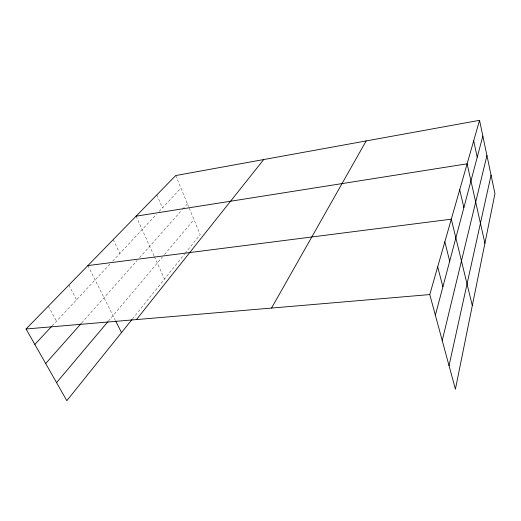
<?xml version="1.0" encoding="UTF-8"?>
<svg xmlns="http://www.w3.org/2000/svg" width="521" height="521" viewBox="0 0 521 521"><rect width="100%" height="100%" fill="white"/><g stroke="black" fill="none" stroke-linecap="round" stroke-linejoin="round"><path stroke-width="0.39" stroke-dasharray="2.6 1.95" d="M132.529 318.859L184.668 253.942M185.17 253.317L200.207 234.587L188.915 207.365M108.394 321.125L162.487 256.938M164.558 254.482L193.981 219.569M81.738 322.89L137.01 260.598M139.654 257.615L182.129 209.742M182.663 209.149L187.423 203.776M52.178 325.879L110.485 263.496M112.686 261.145L156.404 214.365M159.146 211.428L180.93 188.127M48.316 306.166L56.515 321.242M68.87 285.091L76.548 299.809M87.906 265.573L115.48 320.597M113.22 239.614L119.823 253.506M136.079 216.176L154.001 255.778M154.333 256.514L164.525 279.022M156.814 194.919L162.435 207.912M175.707 175.544L188.615 206.648"/><path stroke-width="0.78" d="M449.03 365.657L491.056 175.102M442.225 340.519L486.94 155.525M435.367 315.212L482.843 136.046M479.541 120.325L494.95 193.643L455.406 389.187L429.773 294.573L479.541 120.325L175.707 175.544L26.05 328.992L66.825 400.675L132.028 319.484M271.552 308.061L366.178 140.924M136.456 319.581L263.691 159.55M56.561 382.635L107.88 321.737M45.685 363.521L81.198 323.495M34.835 344.44L51.638 326.459M136.079 216.176L467.122 163.815L484.921 243.255M87.906 265.573L451.31 219.172L472.306 305.619M26.05 328.992L429.773 294.573M115.838 321.301L121.497 332.6M437.692 266.837L442.889 286.81M444.836 241.835L449.688 261.164M459.717 189.729L463.879 207.605M473.68 140.839L477.229 157.225"/></g></svg>
